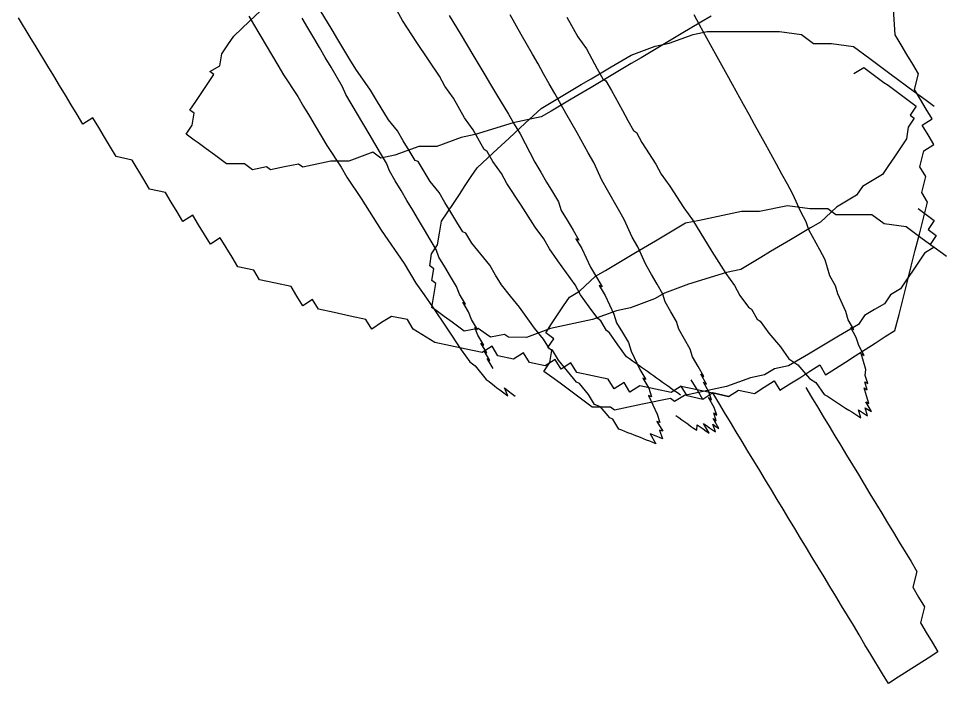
# Model space of a CAD drawing. Extents: x 444 to 702, y 138 to 554.
# Drawn here: x 623.1 to 701.6, y 138 to 194.3 of the extents above; entities that cross this region are included whole.
import ezdxf

# ---------------------------------------------------------------- set-up
doc = ezdxf.new("R2010")
doc.units = 0

msp = doc.modelspace()

# ---------------------------------------------------------------- linework, layer by layer
at = {"layer": '1', "color": 252}
for points in [[(681.701, 194.481, 17.272), (680.853, 193.979, 17.451), (679.162, 192.978, 17.808), (677.47, 191.973, 18.168), (676.624, 191.468, 18.346), (676.624, 191.468, 18.346), (675.778, 190.967, 18.527), (674.93, 190.466, 18.706), (673.238, 189.462, 19.061), (671.545, 188.458, 19.421), (669.853, 187.454, 19.779), (668.161, 186.45, 20.137), (667.312, 185.949, 20.314), (664.939, 185.449, 18.861), (661.718, 184.451, 17.586), (660.532, 184.2, 16.863), (658.497, 183.45, 16.311), (656.967, 183.453, 14.68), (654.934, 182.701, 14.133), (653.746, 182.451, 13.406), (653.063, 182.958, 11.596), (651.031, 182.206, 11.048), (649.502, 182.208, 9.416), (648.315, 181.96, 8.691), (647.127, 181.712, 7.963), (646.785, 181.964, 7.06), (645.599, 181.713, 6.332), (644.409, 181.464, 5.606), (644.068, 181.719, 4.701), (642.881, 181.469, 3.971), (642.54, 181.721, 3.069), (642.198, 181.973, 2.164), (640.672, 181.974, 0.53), (640.327, 182.229, -0.376), (639.987, 182.482, -1.279), (639.646, 182.735, -2.185), (638.964, 183.241, -3.996), (638.622, 183.491, -4.901), (638.28, 183.745, -5.807), (637.937, 183.999, -6.713), (637.599, 184.252, -7.618), (637.256, 184.503, -8.524), (637.762, 185.257, -9.606), (637.762, 185.257, -9.606), (637.924, 186.265, -11.597), (637.584, 186.517, -12.504), (638.09, 187.272, -13.587), (638.594, 188.026, -14.671), (639.097, 188.783, -15.755), (639.606, 189.536, -16.84), (639.263, 189.787, -17.745), (640.109, 190.292, -17.925), (640.272, 191.298, -19.913), (640.776, 192.052, -20.997), (641.283, 192.806, -22.082), (642.635, 194.064, -23.345), (643.985, 195.321, -24.609)], [(659.538, 194.541, 21.793), (660.539, 192.869, 21.339), (661.54, 191.198, 20.885), (662.04, 190.361, 20.658), (662.541, 189.525, 20.431), (663.04, 188.69, 20.202), (663.544, 187.853, 19.978), (664.542, 186.184, 19.525), (665.043, 185.347, 19.294), (665.543, 184.513, 19.068), (666.781, 182.11, 17.426), (667.283, 181.273, 17.198), (667.783, 180.438, 16.971), (668.282, 179.604, 16.745), (668.282, 179.604, 16.745), (668.282, 179.604, 16.745), (668.781, 178.767, 16.518), (668.781, 178.767, 16.518), (669.022, 178.036, 15.333), (669.022, 178.036, 15.333), (669.521, 177.203, 15.107), (670.021, 176.363, 14.877), (670.522, 175.529, 14.65), (670.522, 175.529, 14.65), (670.259, 175.632, 13.694), (670.76, 174.796, 13.466), (671.497, 173.229, 12.052), (671.998, 172.393, 11.822), (672.497, 171.56, 11.597), (672.236, 171.663, 10.639), (672.736, 170.826, 10.41), (672.736, 170.826, 10.41), (673.471, 169.259, 8.995), (673.471, 169.259, 8.995), (673.711, 168.525, 7.809), (673.711, 168.525, 7.809), (674.211, 167.69, 7.583), (674.712, 166.854, 7.356), (674.951, 166.124, 6.17), (675.688, 164.554, 4.758), (676.189, 163.717, 4.53), (676.189, 163.717, 4.53), (675.921, 163.822, 3.569), (676.424, 162.988, 3.343), (676.664, 162.255, 2.157), (676.402, 162.357, 1.196), (677.138, 160.79, -0.216), (677.376, 160.061, -1.402), (677.376, 160.061, -1.402), (677.114, 160.162, -2.362), (677.114, 160.162, -2.362), (677.613, 159.326, -2.59), (677.35, 159.431, -3.549), (677.35, 159.431, -3.549), (677.589, 158.696, -4.736), (677.326, 158.799, -5.693), (677.326, 158.799, -5.693), (677.063, 158.906, -6.655), (677.063, 158.906, -6.655), (676.537, 159.114, -8.572), (677.04, 158.276, -8.8), (676.775, 158.38, -9.759), (676.775, 158.38, -9.759), (676.514, 158.484, -10.717), (676.514, 158.484, -10.717), (676.514, 158.484, -10.717), (676.25, 158.589, -11.678), (675.988, 158.689, -12.635), (675.726, 158.793, -13.596), (675.726, 158.793, -13.596), (675.199, 159, -15.516), (675.199, 159, -15.516), (674.936, 159.101, -16.475), (674.936, 159.101, -16.475), (674.936, 159.101, -16.475), (674.936, 159.101, -16.475), (674.671, 159.207, -17.437), (674.671, 159.207, -17.437), (674.411, 159.311, -18.394), (674.15, 159.41, -19.353), (674.15, 159.41, -19.353), (673.884, 159.517, -20.313), (673.385, 160.354, -20.087), (673.121, 160.456, -21.046), (672.357, 161.397, -21.777), (671.834, 161.602, -23.695), (671.334, 162.438, -23.468), (670.57, 163.374, -24.203), (670.57, 163.374, -24.203), (670.307, 163.48, -25.16), (669.544, 164.417, -25.892), (668.779, 165.356, -26.624), (668.779, 165.356, -26.624), (668.279, 166.193, -26.399), (668.017, 166.299, -27.357), (667.516, 167.134, -27.129), (667.516, 167.134, -27.129), (666.753, 168.07, -27.862), (666.753, 168.07, -27.862), (666.753, 168.07, -27.862), (665.49, 169.846, -28.367), (664.728, 170.783, -29.097), (663.964, 171.722, -29.831), (663.463, 172.558, -29.604), (662.965, 173.393, -29.377), (662.199, 174.333, -30.109), (662.199, 174.333, -30.109), (662.199, 174.333, -30.109), (661.436, 175.27, -30.841), (660.936, 176.107, -30.614), (660.936, 176.107, -30.614), (660.674, 176.212, -31.574), (660.174, 177.048, -31.347), (660.174, 177.048, -31.347), (660.174, 177.048, -31.347), (660.174, 177.048, -31.347), (659.672, 177.881, -31.12), (659.672, 177.881, -31.12), (659.171, 178.718, -30.895), (658.672, 179.554, -30.665), (657.909, 180.491, -31.398), (657.409, 181.327, -31.17), (656.91, 182.164, -30.943), (656.646, 182.268, -31.902), (656.145, 183.102, -31.673), (656.145, 183.102, -31.673), (655.646, 183.938, -31.45), (655.646, 183.938, -31.45), (655.646, 183.938, -31.45), (655.143, 184.772, -31.221), (654.38, 185.71, -31.953), (653.379, 187.384, -31.499), (652.88, 188.218, -31.273), (651.616, 189.994, -31.777), (651.117, 190.83, -31.548), (651.117, 190.83, -31.548), (651.117, 190.83, -31.548), (651.117, 190.83, -31.548), (650.616, 191.664, -31.323), (650.116, 192.498, -31.096), (649.617, 193.335, -30.868), (648.614, 195.006, -30.416)], [(679.11, 162.39, -6.538), (679.11, 162.39, -6.538), (679.11, 162.39, -6.538), (679.11, 162.39, -6.538), (679.11, 162.39, -6.538), (679.11, 162.39, -6.538), (679.11, 162.39, -6.538), (679.11, 162.39, -6.538), (679.11, 162.39, -6.538), (679.11, 162.39, -6.538), (679.11, 162.39, -6.538), (679.11, 162.39, -6.538), (679.11, 162.39, -6.538), (679.11, 162.39, -6.538), (679.11, 162.39, -6.538), (679.11, 162.39, -6.538), (679.11, 162.39, -6.538), (679.11, 162.39, -6.538), (679.11, 162.39, -6.538), (679.11, 162.39, -6.538), (679.11, 162.39, -6.538), (679.11, 162.39, -6.538), (679.11, 162.39, -6.538), (679.11, 162.39, -6.538), (679.11, 162.39, -6.538), (679.11, 162.39, -6.538), (679.11, 162.39, -6.538), (679.11, 162.39, -6.538), (679.11, 162.39, -6.538), (679.11, 162.39, -6.538), (679.11, 162.39, -6.538), (679.11, 162.39, -6.538), (679.11, 162.39, -6.538), (679.11, 162.39, -6.538), (679.11, 162.39, -6.538), (679.11, 162.39, -6.538), (679.11, 162.39, -6.538), (678.855, 162.572, -7.491), (678.855, 162.572, -7.491), (678.595, 162.749, -8.445), (678.595, 162.749, -8.445), (678.343, 162.936, -9.39), (678.343, 162.936, -9.39), (678.343, 162.936, -9.39), (678.095, 163.116, -10.343), (678.095, 163.116, -10.343), (677.839, 163.297, -11.293), (677.839, 163.297, -11.293), (677.839, 163.297, -11.293), (677.839, 163.297, -11.293), (677.589, 163.473, -12.245), (677.589, 163.473, -12.245), (677.332, 163.656, -13.193), (677.332, 163.656, -13.193), (677.332, 163.656, -13.193), (677.078, 163.835, -14.145), (676.824, 164.015, -15.095), (676.824, 164.015, -15.095), (676.574, 164.196, -16.045), (676.574, 164.196, -16.045), (676.32, 164.379, -16.998), (676.063, 164.559, -17.945), (676.063, 164.559, -17.945), (675.805, 164.738, -18.895), (675.805, 164.738, -18.895), (675.559, 164.919, -19.845), (675.559, 164.919, -19.845), (675.301, 165.095, -20.799), (675.05, 165.276, -21.749), (674.789, 165.46, -22.696), (674.541, 165.638, -23.647), (674.541, 165.638, -23.647), (673.817, 166.65, -24.315), (673.095, 167.67, -24.986), (673.095, 167.67, -24.986), (672.838, 167.852, -25.932), (672.369, 168.684, -25.647), (672.115, 168.871, -26.599), (671.388, 169.883, -27.266), (670.664, 170.897, -27.931), (670.187, 171.731, -27.646), (669.468, 172.751, -28.314), (668.744, 173.764, -28.984), (668.018, 174.781, -29.651), (667.546, 175.616, -29.364), (666.823, 176.629, -30.029), (665.631, 178.475, -30.407), (664.426, 180.325, -30.792), (663.954, 181.166, -30.507), (663.229, 182.177, -31.174), (663.229, 182.177, -31.174), (663.229, 182.177, -31.174), (663.229, 182.177, -31.174), (663.229, 182.177, -31.174), (662.754, 183.017, -30.889), (662.506, 183.199, -31.839), (661.564, 184.865, -31.273), (660.84, 185.878, -31.932), (659.897, 187.55, -31.368), (659.169, 188.564, -32.038), (659.169, 188.564, -32.038), (659.169, 188.564, -32.038), (658.7, 189.399, -31.749), (656.78, 192.265, -32.797), (655.58, 194.117, -33.18), (655.113, 194.947, -32.898)], [(679.188, 163.138, -15.243), (679.188, 163.138, -15.243), (679.188, 163.138, -15.243), (679.188, 163.138, -15.243), (679.188, 163.138, -15.243), (679.188, 163.138, -15.243), (679.188, 163.138, -15.243), (680.52, 162.855, -15.61), (680.52, 162.855, -15.61), (680.52, 162.855, -15.61), (680.52, 162.855, -15.61), (680.52, 162.855, -15.61), (681.853, 162.574, -15.983), (681.853, 162.574, -15.983), (681.853, 162.574, -15.983), (681.853, 162.574, -15.983), (683.189, 162.287, -16.356), (684.039, 162.824, -16.437), (684.039, 162.824, -16.437), (684.039, 162.824, -16.437), (685.37, 162.538, -16.806), (685.37, 162.538, -16.806), (685.37, 162.538, -16.806), (686.206, 163.077, -16.89), (687.046, 163.616, -16.972), (687.54, 162.8, -17.262), (687.54, 162.8, -17.262), (688.378, 163.336, -17.341), (689.222, 163.87, -17.424), (689.222, 163.87, -17.424), (690.061, 164.407, -17.511), (690.903, 164.944, -17.586), (691.398, 164.122, -17.878), (692.237, 164.655, -17.956), (693.08, 165.195, -18.04), (693.915, 165.729, -18.123), (693.915, 165.729, -18.123), (693.915, 165.729, -18.123), (694.76, 166.267, -18.204), (695.595, 166.804, -18.284), (696.437, 167.343, -18.371), (696.437, 167.343, -18.371), (697.28, 167.878, -18.453), (697.619, 169.23, -18.247), (697.619, 169.23, -18.247), (697.967, 170.588, -18.04), (697.967, 170.588, -18.04), (697.967, 170.588, -18.04), (698.31, 171.943, -17.838), (698.653, 173.301, -17.636), (698.999, 174.662, -17.43), (699.347, 176.019, -17.218), (699.688, 177.371, -17.02), (699.688, 177.371, -17.02), (700.034, 178.731, -16.817), (699.54, 179.546, -16.529), (699.54, 179.546, -16.529), (699.877, 180.908, -16.315), (699.383, 181.725, -16.036), (699.734, 183.088, -15.83), (700.573, 183.62, -15.912), (700.079, 184.439, -15.623), (699.578, 185.257, -15.338), (700.422, 185.798, -15.417), (699.93, 186.615, -15.136), (699.431, 187.437, -14.843), (698.931, 188.262, -14.56), (699.279, 189.61, -14.351), (698.789, 190.431, -14.066), (698.285, 191.252, -13.779), (697.794, 192.07, -13.491), (697.295, 192.896, -13.204), (697.146, 195.068, -12.718)], [(683.189, 162.287, -16.356), (683.189, 162.287, -16.356), (683.189, 162.287, -16.356), (681.853, 162.574, -15.983), (681.853, 162.574, -15.983), (681.02, 162.034, -15.904), (679.684, 162.319, -15.531), (679.188, 163.138, -15.243), (678.341, 162.607, -15.162), (678.341, 162.607, -15.162), (677.012, 162.885, -14.792), (677.012, 162.885, -14.792), (677.012, 162.885, -14.792), (675.675, 163.17, -14.425), (674.839, 162.634, -14.348), (674.337, 163.457, -14.049), (673.499, 162.915, -13.967), (673.003, 163.739, -13.686), (671.667, 164.023, -13.317), (671.667, 164.023, -13.317), (670.333, 164.307, -12.946), (670.333, 164.307, -12.946), (669.837, 165.128, -12.655), (669, 164.588, -12.578), (668.503, 165.409, -12.293), (667.662, 164.874, -12.209), (666.323, 165.154, -11.842), (665.829, 165.977, -11.551), (664.989, 165.438, -11.466), (664.989, 165.438, -11.466), (663.655, 165.72, -11.098), (663.157, 166.545, -10.811), (662.315, 166.003, -10.725), (660.982, 166.292, -10.358), (660.982, 166.292, -10.358), (659.647, 166.572, -9.99), (658.311, 166.861, -9.621), (656.479, 167.964, -8.967), (655.997, 168.784, -8.68), (654.652, 169.064, -8.308), (653.811, 168.529, -8.228), (652.975, 167.988, -8.147), (652.478, 168.808, -7.858), (651.137, 169.091, -7.487), (649.804, 169.377, -7.117), (648.471, 169.662, -6.749), (647.967, 170.481, -6.462), (647.136, 169.946, -6.377), (646.636, 170.762, -6.089), (646.141, 171.585, -5.807), (644.814, 171.864, -5.436), (644.814, 171.864, -5.436), (643.465, 172.152, -5.067), (642.976, 172.968, -4.779), (642.976, 172.968, -4.779), (641.637, 173.251, -4.406), (641.637, 173.251, -4.406), (641.146, 174.07, -4.127), (641.146, 174.07, -4.127), (640.65, 174.896, -3.841), (640.65, 174.896, -3.841), (640.147, 175.713, -3.553), (639.308, 175.175, -3.466), (638.815, 175.999, -3.183), (638.314, 176.821, -2.89), (638.314, 176.821, -2.89), (637.827, 177.641, -2.609), (636.984, 177.098, -2.52), (636.492, 177.923, -2.231), (636.492, 177.923, -2.231), (635.998, 178.735, -1.95), (635.499, 179.563, -1.655), (634.163, 179.844, -1.288), (633.667, 180.662, -1.004), (632.677, 182.303, -0.43), (631.341, 182.588, -0.064), (630.852, 183.404, 0.227), (630.355, 184.225, 0.51), (630.355, 184.225, 0.51), (629.854, 185.046, 0.8), (629.365, 185.863, 1.087), (628.518, 185.331, 1.171), (628.025, 186.15, 1.458), (627.524, 186.97, 1.744), (627.03, 187.79, 2.03), (626.538, 188.611, 2.317), (626.042, 189.428, 2.603), (625.548, 190.251, 2.891), (624.558, 191.89, 3.468), (624.062, 192.708, 3.76), (623.068, 194.349, 4.326)], [(642.558, 194.484, -22.165), (643.052, 193.658, -22.426), (644.038, 191.995, -22.956), (644.038, 191.995, -22.956), (645.016, 190.336, -23.49), (645.504, 189.505, -23.748), (646.717, 187.678, -23.318), (647.206, 186.85, -23.578), (647.206, 186.85, -23.578), (647.696, 186.013, -23.847), (648.185, 185.187, -24.109), (649.169, 183.526, -24.642), (650.377, 181.695, -24.209), (650.377, 181.695, -24.209), (650.873, 180.862, -24.474), (650.873, 180.862, -24.474), (650.873, 180.862, -24.474), (652.086, 179.031, -24.042), (653.781, 176.373, -23.878), (655.708, 173.54, -22.753), (656.694, 171.875, -23.278), (656.694, 171.875, -23.278), (656.694, 171.875, -23.278), (656.694, 171.875, -23.278), (657.413, 170.874, -22.584), (658.132, 169.881, -21.891), (659.338, 168.049, -21.461), (660.552, 166.214, -21.029), (660.552, 166.214, -21.029), (660.552, 166.214, -21.029), (661.268, 165.213, -20.335), (661.495, 165.044, -19.374), (661.495, 165.044, -19.374), (661.724, 164.874, -18.416), (661.724, 164.874, -18.416), (662.67, 163.704, -16.763), (662.903, 163.532, -15.801), (662.903, 163.532, -15.801), (663.356, 163.19, -13.883), (663.572, 163.017, -12.924), (663.809, 162.845, -11.969), (664.032, 162.675, -11.012), (664.259, 162.507, -10.054), (664.259, 162.507, -10.054), (664.259, 162.507, -10.054), (664.259, 162.507, -10.054), (664.493, 162.335, -9.095), (664.22, 162.996, -7.866), (664.679, 162.655, -5.951), (664.904, 162.483, -4.99), (665.131, 162.31, -4.032)], [(663.242, 164.655, -7.339), (663.242, 164.655, -7.339), (663.242, 164.655, -7.339), (663.242, 164.655, -7.339), (663.242, 164.655, -7.339), (663.242, 164.655, -7.339), (663.242, 164.655, -7.339), (663.242, 164.655, -7.339), (663.242, 164.655, -7.339), (663.242, 164.655, -7.339), (662.749, 165.49, -7.076), (662.976, 165.316, -6.12), (662.484, 166.148, -5.856), (662.484, 166.148, -5.856), (662.712, 165.973, -4.89), (662.712, 165.973, -4.89), (662.222, 166.803, -4.632), (662.451, 166.631, -3.674), (661.957, 167.463, -3.405), (661.957, 167.463, -3.405), (661.695, 168.122, -2.178), (661.921, 167.952, -1.223), (661.428, 168.784, -0.957), (661.428, 168.784, -0.957), (661.167, 169.442, 0.261), (661.167, 169.442, 0.261), (660.677, 170.268, 0.527), (660.904, 170.099, 1.485), (660.904, 170.099, 1.485), (660.904, 170.099, 1.485), (660.413, 170.93, 1.747), (660.148, 171.592, 2.973), (660.148, 171.592, 2.973), (659.654, 172.425, 3.239), (659.167, 173.252, 3.504), (659.167, 173.252, 3.504), (658.667, 174.083, 3.767), (658.667, 174.083, 3.767), (658.416, 174.739, 4.987), (657.921, 175.573, 5.255), (657.43, 176.4, 5.519), (657.43, 176.4, 5.519), (657.43, 176.4, 5.519), (657.43, 176.4, 5.519), (656.93, 177.232, 5.78), (656.442, 178.059, 6.048), (656.442, 178.059, 6.048), (655.952, 178.889, 6.31), (655.952, 178.889, 6.31), (655.459, 179.723, 6.573), (654.964, 180.552, 6.84), (654.477, 181.384, 7.102), (654.213, 182.04, 8.323), (653.724, 182.872, 8.59), (653.724, 182.872, 8.59), (653.23, 183.698, 8.853), (652.742, 184.53, 9.116), (651.757, 186.191, 9.646), (650.775, 187.855, 10.175), (650.51, 188.511, 11.4), (649.53, 190.174, 11.929), (649.04, 191, 12.192), (648.546, 191.83, 12.455), (648.059, 192.66, 12.72), (647.568, 193.489, 12.983), (647.073, 194.32, 13.244)], [(678.712, 160.674, -16.236), (678.712, 160.674, -16.236), (678.967, 160.493, -15.279), (678.967, 160.493, -15.279), (678.967, 160.493, -15.279), (678.967, 160.493, -15.279), (678.967, 160.493, -15.279), (678.967, 160.493, -15.279), (678.967, 160.493, -15.279), (678.967, 160.493, -15.279), (679.218, 160.31, -14.333), (679.218, 160.31, -14.333), (679.472, 160.133, -13.389), (679.727, 159.952, -12.431), (679.978, 159.773, -11.482), (680.231, 159.596, -10.534), (680.488, 159.411, -9.581), (680.488, 159.411, -9.581), (680.521, 159.883, -7.392), (680.521, 159.883, -7.392), (680.776, 159.701, -6.442), (681.027, 159.523, -5.493), (681.283, 159.34, -4.543), (681.531, 159.161, -3.594), (681.065, 159.996, -3.306), (681.065, 159.996, -3.306), (681.321, 159.813, -2.362), (681.574, 159.633, -1.406), (681.574, 159.633, -1.406), (681.827, 159.456, -0.456), (682.08, 159.277, 0.495), (681.854, 159.93, 1.734), (682.114, 159.748, 2.679), (682.114, 159.748, 2.679), (682.364, 159.569, 3.632), (681.89, 160.404, 3.915), (682.147, 160.221, 4.868), (681.927, 160.88, 6.094), (682.185, 160.692, 7.046), (681.964, 161.349, 8.283), (681.492, 162.185, 8.563), (681.744, 162.005, 9.518), (681.528, 162.661, 10.753), (681.053, 163.496, 11.037), (681.312, 163.312, 11.989), (680.841, 164.153, 12.272), (681.093, 163.972, 13.216), (680.624, 164.806, 13.506), (680.144, 165.645, 13.792), (679.928, 166.295, 15.026), (679.449, 167.132, 15.308), (678.984, 167.965, 15.592), (678.769, 168.618, 16.825), (678.298, 169.457, 17.116), (677.828, 170.286, 17.39), (677.613, 170.945, 18.634), (677.139, 171.779, 18.916), (676.661, 172.609, 19.198), (676.193, 173.451, 19.488), (675.503, 174.939, 21.006), (675.034, 175.773, 21.293), (674.343, 177.259, 22.81), (673.872, 178.102, 23.091), (672.931, 179.763, 23.661), (672.454, 180.601, 23.944), (671.767, 182.092, 25.462), (671.295, 182.923, 25.75), (670.354, 184.596, 26.313), (669.41, 186.269, 26.881), (668.47, 187.928, 27.455), (667.995, 188.765, 27.732), (667.526, 189.602, 28.023), (667.053, 190.442, 28.306), (666.584, 191.276, 28.593), (665.638, 192.948, 29.16), (664.692, 194.611, 29.727)], [(669.497, 194.408, -40.643), (670.423, 192.728, -41.191), (671.15, 191.717, -40.513), (672.074, 190.035, -41.057), (672.541, 189.185, -41.337), (672.541, 189.185, -41.337), (672.797, 189.023, -40.38), (673.267, 188.179, -40.663), (674.193, 186.489, -41.205), (674.193, 186.489, -41.205), (674.656, 185.652, -41.475), (675.124, 184.807, -41.752), (675.382, 184.643, -40.792), (675.849, 183.799, -41.067), (677.031, 181.951, -40.661), (677.494, 181.112, -40.936), (678.224, 180.1, -40.259), (679.406, 178.246, -39.856), (680.13, 177.238, -39.172), (681.782, 174.55, -39.046), (682.97, 172.696, -38.639), (683.691, 171.682, -37.959), (683.691, 171.682, -37.959), (683.691, 171.682, -37.959), (683.691, 171.682, -37.959), (684.155, 170.835, -38.233), (684.155, 170.835, -38.233), (684.876, 169.837, -37.55), (685.142, 169.666, -36.601), (685.142, 169.666, -36.601), (685.142, 169.666, -36.601), (685.606, 168.824, -36.874), (685.863, 168.657, -35.924), (686.589, 167.648, -35.246), (687.573, 166.482, -33.613), (688.291, 165.468, -32.935), (688.55, 165.303, -31.982), (688.807, 165.14, -31.034), (688.807, 165.14, -31.034), (689.062, 164.968, -30.081), (690.049, 163.803, -28.445), (690.566, 163.464, -26.547), (691.291, 162.453, -25.868), (691.552, 162.29, -24.916), (691.552, 162.29, -24.916), (691.811, 162.128, -23.965), (692.072, 161.958, -23.013), (692.327, 161.796, -22.055), (692.583, 161.63, -21.102), (692.842, 161.46, -20.156), (693.102, 161.297, -19.208), (693.102, 161.297, -19.208), (693.36, 161.131, -18.253), (693.36, 161.131, -18.253), (693.618, 160.967, -17.301), (693.879, 160.797, -16.352), (694.137, 160.635, -15.399), (694.396, 160.464, -14.444), (694.19, 161.141, -13.216), (694.45, 160.977, -12.273), (694.706, 160.811, -11.319), (694.96, 160.644, -10.37), (694.759, 161.323, -9.141), (694.759, 161.323, -9.141), (695.281, 160.992, -7.239), (694.815, 161.825, -6.966), (695.068, 161.669, -6.014), (694.866, 162.341, -4.791), (694.656, 163.017, -3.563), (694.92, 162.85, -2.611), (694.714, 163.531, -1.389), (694.971, 163.37, -0.435), (694.764, 164.046, 0.789), (694.818, 164.556, 2.96), (694.818, 164.556, 2.96), (694.61, 165.233, 4.191), (694.411, 165.914, 5.416), (694.661, 165.739, 6.365), (694.206, 166.586, 6.636), (693.994, 167.267, 7.859), (693.529, 168.107, 8.136), (693.795, 167.941, 9.087), (693.325, 168.782, 9.357), (693.116, 169.466, 10.586), (692.451, 170.981, 12.083), (692.244, 171.657, 13.305), (691.776, 172.508, 13.579), (691.576, 173.179, 14.809), (691.365, 173.856, 16.034), (690.903, 174.696, 16.302), (689.975, 176.381, 16.853), (689.772, 177.06, 18.073), (689.305, 177.908, 18.342), (688.634, 179.419, 19.846), (688.167, 180.265, 20.121), (687.703, 181.105, 20.391), (687.237, 181.955, 20.669), (686.31, 183.637, 21.214), (685.386, 185.324, 21.76), (684.923, 186.164, 22.034), (684.459, 187.006, 22.301), (684.459, 187.006, 22.301), (683.525, 188.689, 22.848), (683.063, 189.532, 23.122), (681.667, 192.064, 23.943), (680.74, 193.743, 24.488), (680.282, 194.59, 24.764)], [(693.794, 189.643, -17.357), (694.64, 190.143, -17.534), (694.64, 190.143, -17.534), (694.64, 190.143, -17.534), (694.64, 190.143, -17.534), (694.64, 190.143, -17.534), (694.982, 189.89, -16.627), (694.982, 189.89, -16.627), (694.982, 189.89, -16.627), (694.982, 189.89, -16.627), (695.323, 189.637, -15.723), (695.323, 189.637, -15.723), (695.663, 189.385, -14.819), (696.005, 189.134, -13.912), (696.346, 188.881, -13.008), (696.69, 188.629, -12.103), (697.372, 188.121, -10.291), (697.712, 187.87, -9.387), (698.394, 187.363, -7.576), (699.077, 186.857, -5.764), (698.571, 186.105, -4.68), (698.915, 185.851, -3.772), (698.408, 185.098, -2.689), (698.245, 184.09, -0.699), (697.742, 183.336, 0.384), (697.235, 182.581, 1.469), (696.729, 181.828, 2.553), (696.226, 181.072, 3.638), (694.531, 180.067, 3.995), (694.029, 179.315, 5.079), (693.184, 178.811, 5.258), (692.337, 178.31, 5.437), (690.984, 177.054, 6.701), (690.138, 176.551, 6.879), (688.444, 175.55, 7.237), (686.751, 174.544, 7.595), (685.906, 174.043, 7.775), (684.214, 173.039, 8.132), (683.026, 172.788, 7.406), (679.805, 171.788, 6.132), (677.773, 171.036, 5.584), (676.924, 170.535, 5.761), (674.891, 169.783, 5.216), (673.705, 169.535, 4.489), (671.669, 168.783, 3.942), (670.483, 168.534, 3.214), (669.294, 168.283, 2.488), (668.107, 168.036, 1.762), (666.074, 167.284, 1.213), (664.545, 167.288, -0.419), (664.203, 167.54, -1.324), (663.018, 167.29, -2.05), (662.675, 167.543, -2.956), (661.992, 168.048, -4.767), (660.807, 167.798, -5.491), (660.462, 168.051, -6.397), (659.781, 168.559, -8.207), (659.098, 169.063, -10.019), (658.757, 169.318, -10.926), (658.415, 169.569, -11.83), (658.073, 169.821, -12.736), (658.237, 170.828, -14.725), (658.401, 171.836, -16.716), (658.058, 172.088, -17.622), (658.226, 173.094, -19.613), (657.883, 173.346, -20.516), (658.045, 174.355, -22.506), (658.552, 175.111, -23.591), (658.715, 176.116, -25.58), (658.879, 177.125, -27.567), (659.888, 178.632, -29.737), (660.394, 179.388, -30.82), (660.898, 180.142, -31.905), (661.404, 180.897, -32.992), (661.91, 181.653, -34.075), (663.259, 182.909, -35.339), (664.611, 184.166, -36.603), (665.963, 185.421, -37.866), (667.313, 186.678, -39.128), (668.158, 187.18, -39.307), (670.698, 188.687, -39.843), (671.544, 189.187, -40.021), (673.238, 190.192, -40.38), (674.93, 191.195, -40.741), (676.963, 191.946, -40.191), (678.151, 192.195, -39.463), (680.183, 192.947, -38.916), (681.372, 193.197, -38.19), (682.901, 193.192, -36.558), (684.429, 193.187, -34.927), (685.958, 193.186, -33.296), (687.487, 193.182, -31.664), (689.358, 192.927, -29.125), (690.381, 192.168, -26.41), (691.912, 192.166, -24.776), (693.78, 191.909, -22.241), (695.144, 190.899, -18.619), (695.83, 190.394, -16.807), (696.852, 189.634, -14.091), (698.901, 188.119, -8.661), (699.923, 187.36, -5.943), (700.263, 187.109, -5.038), (700.605, 186.856, -4.131)], [(699.231, 178.187, -18.184), (699.573, 177.933, -17.278), (699.914, 177.682, -16.371), (700.256, 177.428, -15.468), (700.596, 177.177, -14.562), (700.092, 176.422, -13.478), (700.434, 176.166, -12.571), (700.774, 175.918, -11.667), (700.268, 175.161, -10.582), (700.609, 174.911, -9.677), (699.766, 174.408, -9.497), (699.259, 173.653, -8.415), (698.756, 172.898, -7.328), (698.25, 172.144, -6.244), (697.744, 171.388, -5.161), (696.899, 170.887, -4.981), (696.395, 170.131, -3.896), (695.545, 169.63, -3.718), (694.701, 169.128, -3.54), (694.195, 168.374, -2.454), (692.502, 167.371, -2.097), (691.656, 166.869, -1.918), (691.656, 166.869, -1.918), (690.811, 166.368, -1.739), (689.964, 165.861, -1.561), (688.271, 164.861, -1.202), (687.085, 164.61, -1.929), (686.238, 164.109, -1.75), (685.051, 163.859, -2.478), (683.015, 163.11, -3.023), (681.831, 162.86, -3.751), (680.641, 162.611, -4.477), (679.456, 162.361, -5.203), (678.61, 161.86, -5.025), (678.266, 162.111, -5.93), (675.891, 161.614, -7.384), (674.705, 161.364, -8.111), (674.705, 161.364, -8.111), (673.518, 161.114, -8.837), (673.177, 161.369, -9.74), (671.647, 161.37, -11.372), (671.306, 161.623, -12.277), (670.624, 162.13, -14.09), (670.282, 162.38, -14.994), (669.599, 162.887, -16.806), (669.257, 163.14, -17.71), (668.918, 163.391, -18.617), (668.234, 163.899, -20.428), (667.551, 164.403, -22.238), (668.056, 165.158, -23.323), (668.22, 166.164, -25.312), (667.878, 166.417, -26.217), (668.382, 167.172, -27.303), (667.702, 167.676, -29.112), (668.207, 168.432, -30.198), (668.711, 169.185, -31.281), (669.217, 169.941, -32.364), (669.721, 170.696, -33.451), (670.567, 171.197, -33.629), (671.917, 172.454, -34.892), (672.763, 172.958, -35.071), (674.457, 173.959, -35.429), (675.303, 174.461, -35.608), (676.995, 175.464, -35.966), (678.69, 176.47, -36.325), (679.535, 176.971, -36.501), (680.72, 177.219, -35.777), (683.098, 177.718, -34.323), (684.286, 177.967, -33.597), (685.812, 177.966, -31.966), (688.189, 178.463, -30.511), (690.057, 178.207, -27.978), (691.587, 178.202, -26.343), (692.271, 177.699, -24.532), (693.799, 177.696, -22.901), (695.328, 177.69, -21.267), (696.352, 176.933, -18.553), (698.221, 176.677, -16.014), (699.585, 175.666, -12.393), (700.609, 174.911, -9.677), (701.293, 174.402, -7.866), (701.636, 174.15, -6.96), (701.636, 174.15, -6.96)], [(689.721, 163.044, -17.713), (689.721, 163.044, -17.713), (689.721, 163.044, -17.713), (689.721, 163.044, -17.713), (689.721, 163.044, -17.713), (689.721, 163.044, -17.713), (689.721, 163.044, -17.713), (689.721, 163.044, -17.713), (689.721, 163.044, -17.713), (689.721, 163.044, -17.713), (689.721, 163.044, -17.713), (689.721, 163.044, -17.713), (689.721, 163.044, -17.713), (689.721, 163.044, -17.713), (689.721, 163.044, -17.713), (690.211, 162.23, -18), (690.211, 162.23, -18), (690.211, 162.23, -18), (690.211, 162.23, -18), (690.211, 162.23, -18), (690.211, 162.23, -18), (690.211, 162.23, -18), (690.211, 162.23, -18), (690.211, 162.23, -18), (690.708, 161.407, -18.287), (690.708, 161.407, -18.287), (690.708, 161.407, -18.287), (691.206, 160.589, -18.573), (691.206, 160.589, -18.573), (691.206, 160.589, -18.573), (691.206, 160.589, -18.573), (691.206, 160.589, -18.573), (691.702, 159.766, -18.862), (691.702, 159.766, -18.862), (691.702, 159.766, -18.862), (691.702, 159.766, -18.862), (691.702, 159.766, -18.862), (691.702, 159.766, -18.862), (692.194, 158.947, -19.147), (692.194, 158.947, -19.147), (692.194, 158.947, -19.147), (692.194, 158.947, -19.147), (692.691, 158.13, -19.432), (692.691, 158.13, -19.432), (692.691, 158.13, -19.432), (693.185, 157.31, -19.718), (693.185, 157.31, -19.718), (693.682, 156.485, -20.01), (693.682, 156.485, -20.01), (693.682, 156.485, -20.01), (694.177, 155.667, -20.299), (694.177, 155.667, -20.299), (694.672, 154.852, -20.582), (694.672, 154.852, -20.582), (695.163, 154.028, -20.862), (695.163, 154.028, -20.862), (695.163, 154.028, -20.862), (695.163, 154.028, -20.862), (695.663, 153.217, -21.157), (695.663, 153.217, -21.157), (696.16, 152.394, -21.442), (696.16, 152.394, -21.442), (696.653, 151.571, -21.733), (696.653, 151.571, -21.733), (697.154, 150.752, -22.015), (697.154, 150.752, -22.015), (697.154, 150.752, -22.015), (697.154, 150.752, -22.015), (697.646, 149.936, -22.306), (697.646, 149.936, -22.306), (698.142, 149.112, -22.589), (698.142, 149.112, -22.589), (698.64, 148.289, -22.875), (698.64, 148.289, -22.875), (699.133, 147.467, -23.166), (699.133, 147.467, -23.166), (698.786, 146.114, -23.369), (699.284, 145.292, -23.656), (699.284, 145.292, -23.656), (699.284, 145.292, -23.656), (699.782, 144.473, -23.94), (699.782, 144.473, -23.94), (699.437, 143.12, -24.149), (699.437, 143.12, -24.149), (699.437, 143.12, -24.149), (699.437, 143.12, -24.149), (699.928, 142.297, -24.435), (699.928, 142.297, -24.435), (700.424, 141.478, -24.72), (700.92, 140.661, -25.005), (700.92, 140.661, -25.005), (700.92, 140.661, -25.005), (700.92, 140.661, -25.005), (700.92, 140.661, -25.005), (700.92, 140.661, -25.005), (700.92, 140.661, -25.005), (700.92, 140.661, -25.005), (700.92, 140.661, -25.005), (700.92, 140.661, -25.005), (700.92, 140.661, -25.005), (700.92, 140.661, -25.005), (700.92, 140.661, -25.005), (700.08, 140.121, -24.919), (700.08, 140.121, -24.919), (700.08, 140.121, -24.919), (700.08, 140.121, -24.919), (699.242, 139.581, -24.848), (699.242, 139.581, -24.848), (699.242, 139.581, -24.848), (699.242, 139.581, -24.848), (699.242, 139.581, -24.848), (699.242, 139.581, -24.848), (698.405, 139.049, -24.764), (697.557, 138.51, -24.68), (697.557, 138.51, -24.68), (697.557, 138.51, -24.68), (697.557, 138.51, -24.68), (697.557, 138.51, -24.68), (696.721, 137.973, -24.596), (696.721, 137.973, -24.596), (696.721, 137.973, -24.596), (696.721, 137.973, -24.596), (696.721, 137.973, -24.596), (696.721, 137.973, -24.596), (696.721, 137.973, -24.596), (696.721, 137.973, -24.596), (696.721, 137.973, -24.596), (696.721, 137.973, -24.596), (696.721, 137.973, -24.596), (696.721, 137.973, -24.596), (696.721, 137.973, -24.596), (696.721, 137.973, -24.596), (696.721, 137.973, -24.596), (696.224, 138.792, -24.308), (695.231, 140.436, -23.739), (694.735, 141.257, -23.449), (694.244, 142.077, -23.16), (694.244, 142.077, -23.16), (693.753, 142.895, -22.871), (693.753, 142.895, -22.871), (693.251, 143.72, -22.589), (692.756, 144.538, -22.304), (692.756, 144.538, -22.304), (692.259, 145.354, -22.014), (691.764, 146.175, -21.726), (691.764, 146.175, -21.726), (691.764, 146.175, -21.726), (691.272, 146.993, -21.439), (691.272, 146.993, -21.439), (691.272, 146.993, -21.439), (691.272, 146.993, -21.439), (690.778, 147.814, -21.148), (690.778, 147.814, -21.148), (690.275, 148.64, -20.858), (690.275, 148.64, -20.858), (689.783, 149.454, -20.574), (689.292, 150.275, -20.293), (689.292, 150.275, -20.293), (688.794, 151.09, -20.004), (688.794, 151.09, -20.004), (688.296, 151.913, -19.721), (688.296, 151.913, -19.721), (688.296, 151.913, -19.721), (687.798, 152.735, -19.434), (687.798, 152.735, -19.434), (687.309, 153.551, -19.143), (686.81, 154.376, -18.858), (686.81, 154.376, -18.858), (686.321, 155.197, -18.569), (686.321, 155.197, -18.569), (686.321, 155.197, -18.569), (685.821, 156.013, -18.285), (685.821, 156.013, -18.285), (685.328, 156.83, -17.992), (685.328, 156.83, -17.992), (685.328, 156.83, -17.992), (684.827, 157.648, -17.713), (684.827, 157.648, -17.713), (684.827, 157.648, -17.713), (684.332, 158.473, -17.42), (684.332, 158.473, -17.42), (683.839, 159.291, -17.131), (683.839, 159.291, -17.131), (683.344, 160.112, -16.848), (683.344, 160.112, -16.848), (682.845, 160.933, -16.559), (682.845, 160.933, -16.559), (682.845, 160.933, -16.559), (682.353, 161.753, -16.269), (682.353, 161.753, -16.269), (682.353, 161.753, -16.269), (681.853, 162.574, -15.983), (681.02, 162.034, -15.904), (680.52, 162.855, -15.61), (680.52, 162.855, -15.61), (680.027, 163.677, -15.325), (680.027, 163.677, -15.325), (680.027, 163.677, -15.325), (680.027, 163.677, -15.325), (680.027, 163.677, -15.325), (680.027, 163.677, -15.325), (680.027, 163.677, -15.325), (680.027, 163.677, -15.325), (680.027, 163.677, -15.325), (680.027, 163.677, -15.325), (680.027, 163.677, -15.325), (680.027, 163.677, -15.325), (680.027, 163.677, -15.325), (680.027, 163.677, -15.325)]]:
    msp.add_polyline3d(points, dxfattribs=at)

doc.saveas('drawing.dxf')
